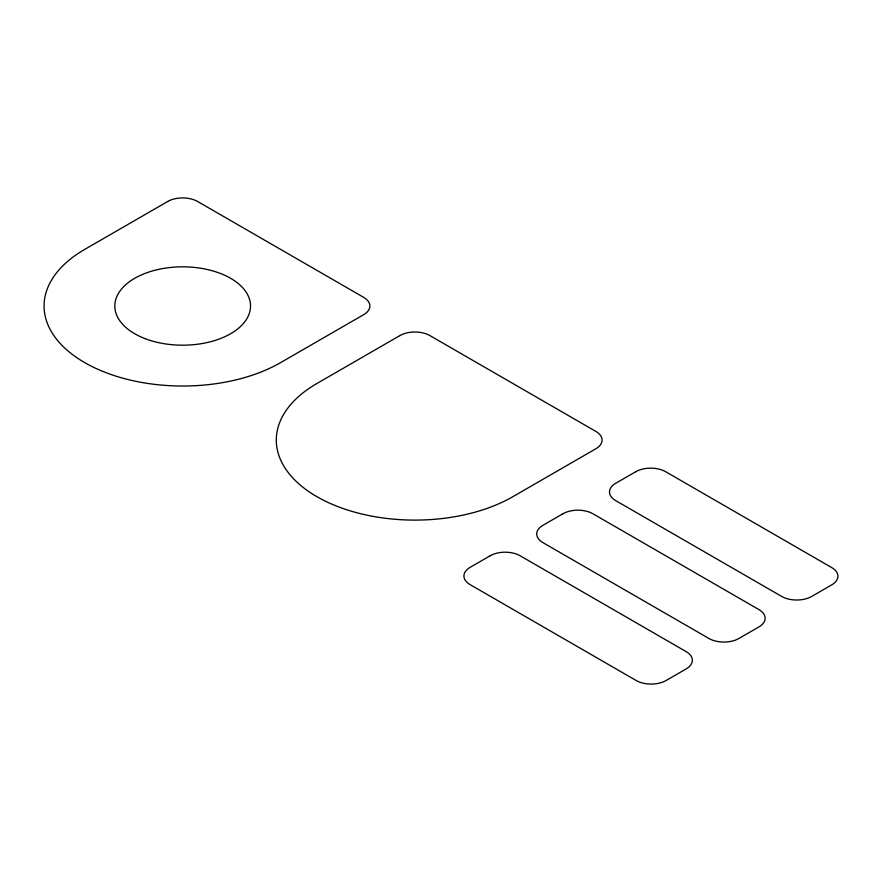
<?xml version="1.0" encoding="UTF-8"?>
<svg xmlns="http://www.w3.org/2000/svg" width="882" height="882" viewBox="0 0 882 882"><rect width="100%" height="100%" fill="white"/><g stroke="black" fill="none" stroke-linecap="round" stroke-linejoin="round"><path stroke-width="1.32" d="M167.657 201.515L84.672 249.43A138.584 80.008 0 0 0 84.672 362.59A138.584 80.008 0 0 0 280.663 362.59L363.649 314.676A21.223 12.249 0 0 0 363.649 297.344L197.667 201.515A21.223 12.249 0 0 0 167.657 201.515M399.888 335.59L316.903 383.505A138.584 80.008 0 0 0 316.903 496.665A138.584 80.008 0 0 0 512.894 496.665L595.879 448.751A21.223 12.249 0 0 0 595.879 431.43L429.898 335.59A21.223 12.249 0 0 0 399.888 335.59M490.149 555.781L470.15 567.324A21.223 12.249 0 0 0 470.15 584.656L636.131 680.485A21.223 12.249 0 0 0 666.142 680.485L686.141 668.931A21.223 12.249 0 0 0 686.141 651.611L520.159 555.781A21.223 12.249 0 0 0 490.149 555.781M562.925 513.765L542.926 525.308A21.223 12.249 0 0 0 542.926 542.628L708.908 638.469A21.223 12.249 0 0 0 738.918 638.469L758.928 626.915A21.223 12.249 0 0 0 758.928 609.594L592.936 513.765A21.223 12.249 0 0 0 562.925 513.765M635.713 471.738L615.702 483.292A21.223 12.249 0 0 0 615.702 500.612L781.695 596.441A21.223 12.249 0 0 0 811.694 596.441L831.704 584.898A21.223 12.249 0 0 0 831.704 567.578L665.712 471.738A21.223 12.249 0 0 0 635.713 471.738M145.111 338.644A67.859 39.183 0 0 0 250.389 308.468A67.859 39.183 0 0 0 152.487 270.917A67.859 39.183 0 0 0 145.111 338.644"/></g></svg>
